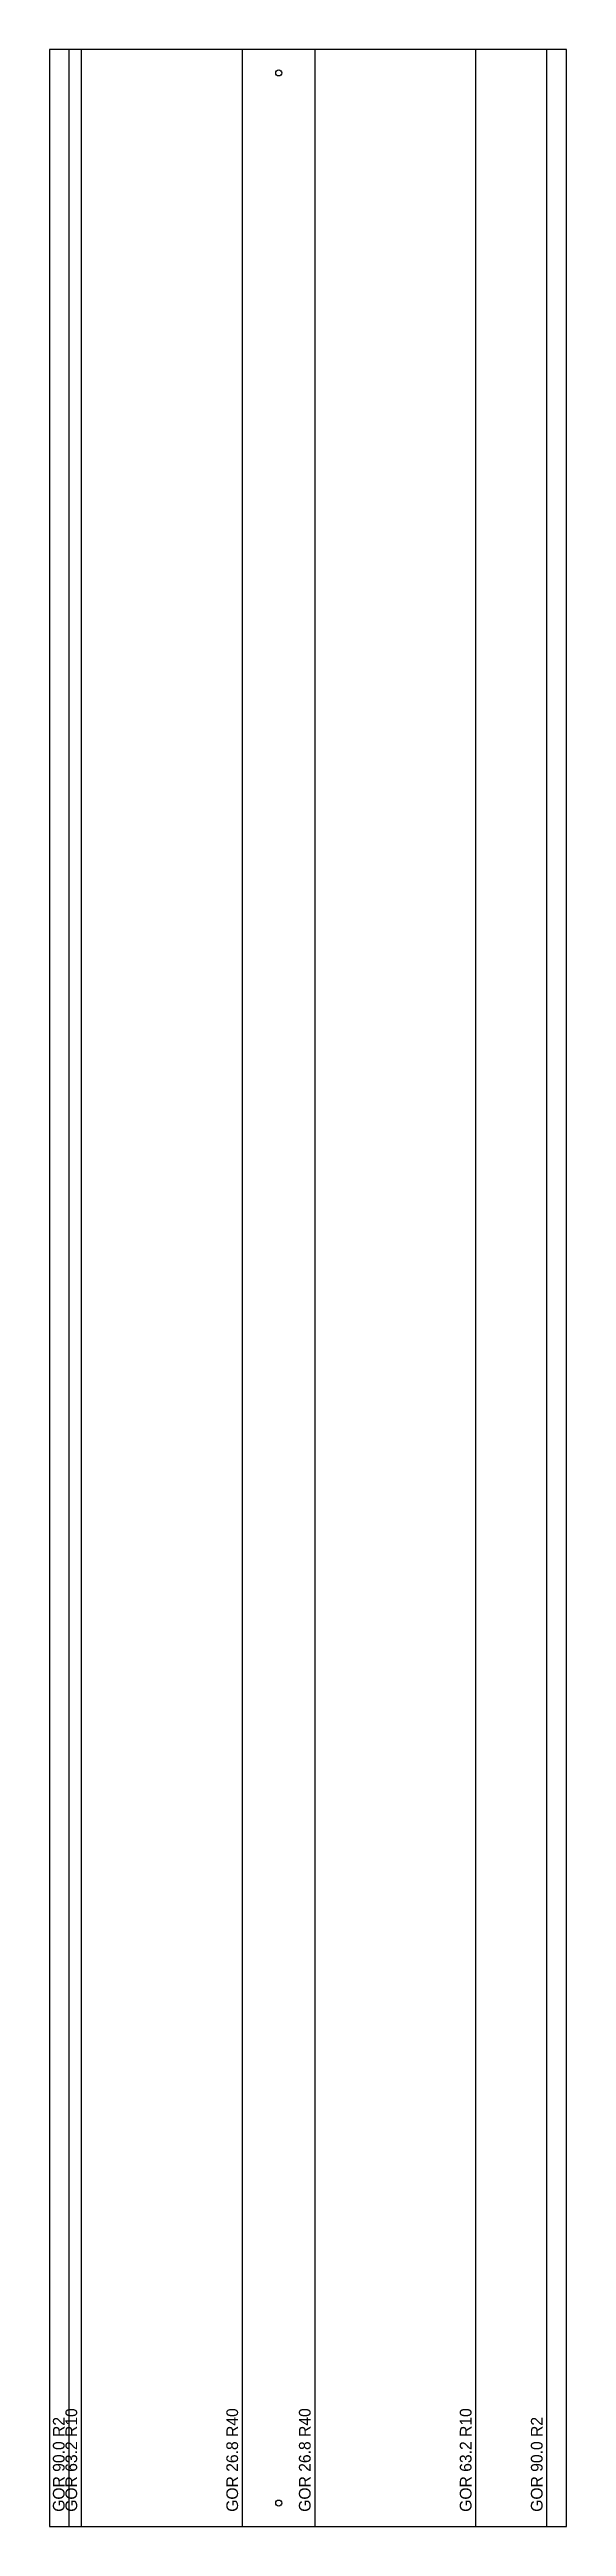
# Model space of a CAD drawing. Header units: metres. Extents: x 0 to 353, y 0 to 1692.
import ezdxf

# ---------------------------------------------------------------- set-up
doc = ezdxf.new("R2010")
doc.units = ezdxf.units.M

msp = doc.modelspace()

# ---------------------------------------------------------------- linework, layer by layer
at = {"layer": 'OBRIS'}
for p, q in [((353.256, 1692), (0, 1692)), ((0, 1692), (0, 0)), ((353.256, 0), (353.256, 1692)), ((0, 0), (353.256, 0))]:
    msp.add_line(p, q, dxfattribs=at)
for centre in [(156.628, 1676), (156.628, 16)]:
    msp.add_circle(centre, 2.05, dxfattribs=at)
at = {"layer": 'UPOGIB'}
for p, q in [((13.316, 0), (13.316, 1692)), ((21.88, 0), (21.88, 1692)), ((131.834, 0), (131.834, 1692)), ((181.422, 0), (181.422, 1692)), ((291.376, 0), (291.376, 1692)), ((339.94, 0), (339.94, 1692))]:
    msp.add_line(p, q, dxfattribs=at)

# ---------------------------------------------------------------- texts
at = {"layer": 'OPIS'}
for s, p in [('GOR 90.0 R2', (10.316, 10)), ('GOR 63.2 R10', (18.88, 10)), ('GOR 26.8 R40', (128.834, 10)), ('GOR 26.8 R40', (178.422, 10)), ('GOR 63.2 R10', (288.376, 10)), ('GOR 90.0 R2', (336.94, 10))]:
    msp.add_text(s, height=8, rotation=90, dxfattribs=at).set_placement(p)

doc.saveas('drawing.dxf')
